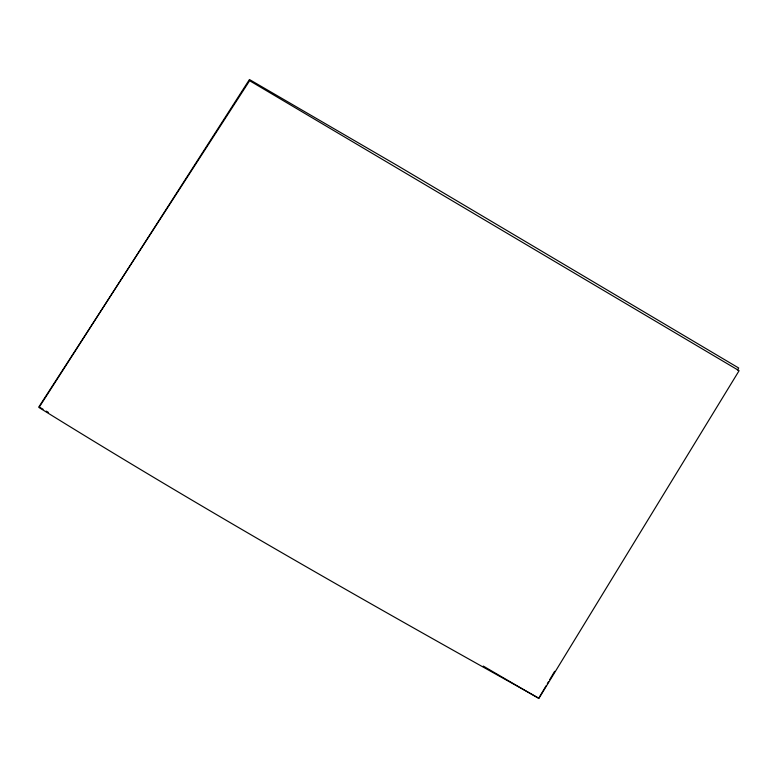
<?xml version="1.0" encoding="UTF-8"?>
<svg xmlns="http://www.w3.org/2000/svg" width="778" height="778" viewBox="0 0 778 778"><rect width="100%" height="100%" fill="white"/><g stroke="black" fill="none" stroke-linecap="round" stroke-linejoin="round"><path stroke-width="1.17" d="M546.107 685.768L538.784 698.148C370.454 604.302 202.747 509.211 38.997 407.516L249.446 79.521L397.714 165.753L738.701 368.013L737.408 370.017M547.323 683.706L548.539 681.645M549.764 679.573L554.646 671.326M43.091 409.286L38.9 406.845L249.621 80.718L739.1 370.698L538.833 698.479L483.284 666.075M46.233 411.124L48.333 412.35"/></g></svg>
